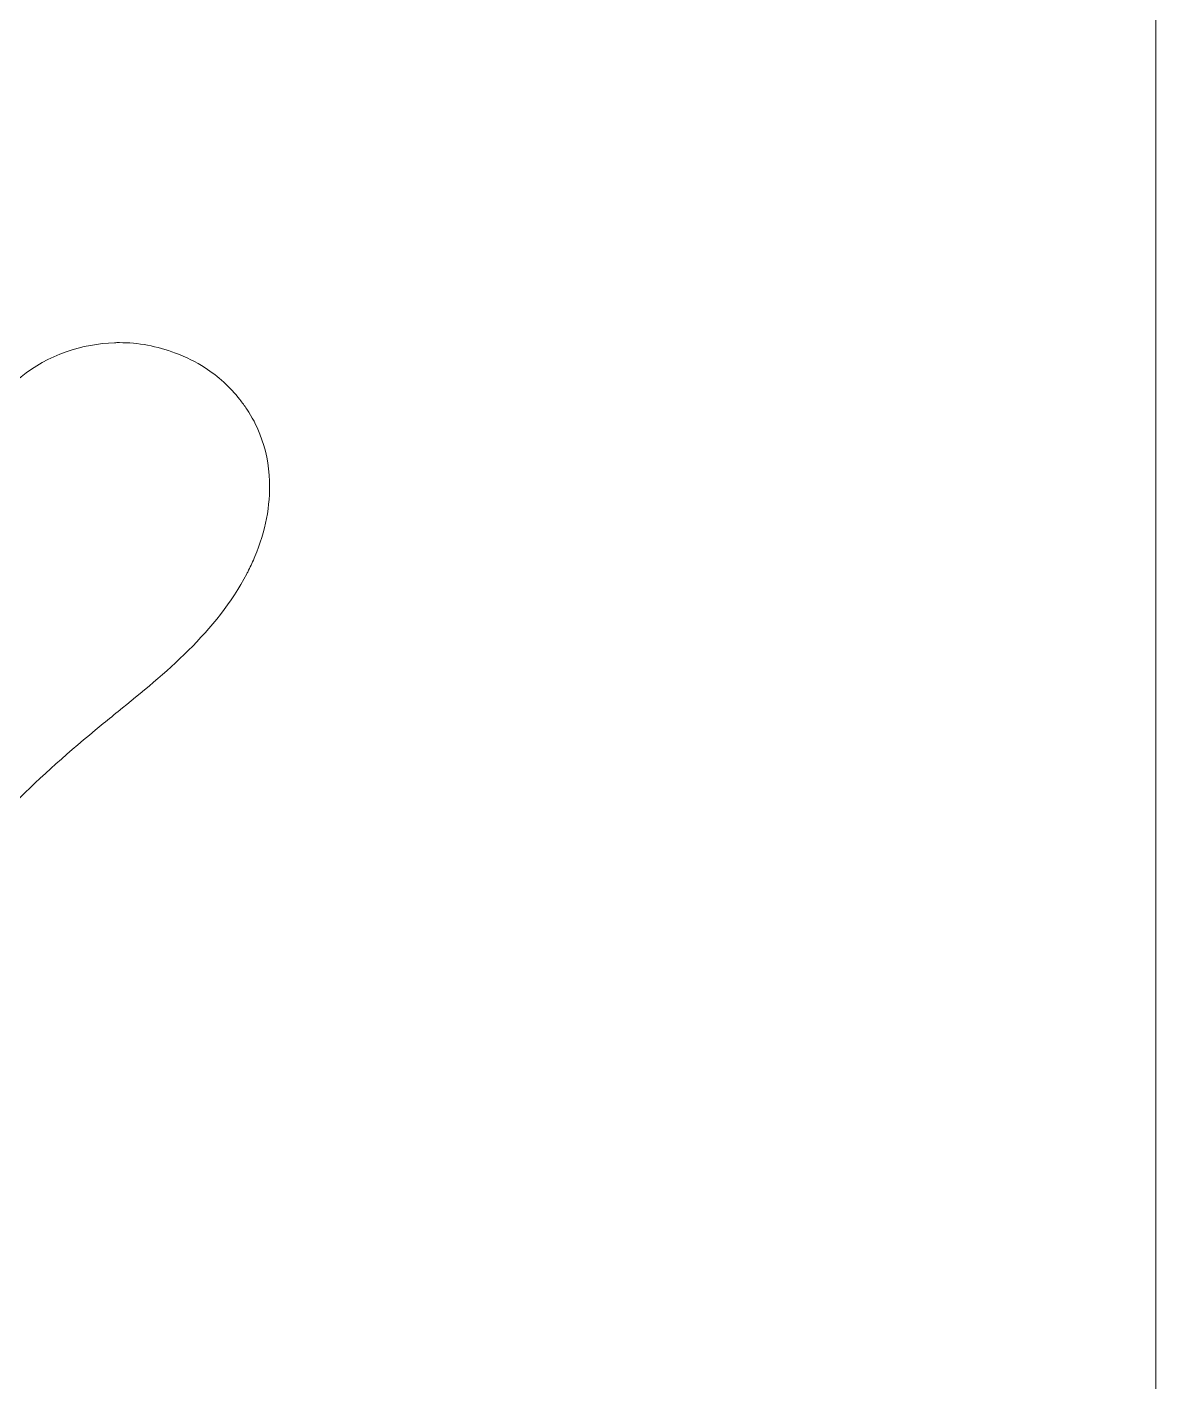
# Model space of a CAD drawing. Header units: inches. Extents: x 0 to 12, y -12 to 0.
# Drawn here: x 9.259 to 12, y -7.615 to -4.324 of the extents above; entities that cross this region are included whole.
import ezdxf

# ---------------------------------------------------------------- set-up
doc = ezdxf.new("R2010")
doc.units = ezdxf.units.IN
doc.header["$MEASUREMENT"] = 0
doc.layers.add('Layer 1', color=7, linetype='Continuous')

msp = doc.modelspace()

# ---------------------------------------------------------------- linework, layer by layer
at = {"layer": 'Layer 1', "lineweight": 0}
msp.add_lwpolyline([(12, -12), (0, -12), (0, 0), (12, 0), (12, -12)], dxfattribs=at)
msp.add_open_spline([(9.4797, -5.9865), (9.4658, -5.9978), (9.4523, -6.0089), (9.4389, -6.02), (9.3608, -6.0842), (9.2934, -6.143), (9.23, -6.2072), (9.2278, -6.2094), (9.2258, -6.2114), (9.2235, -6.2136), (9.2092, -6.2284), (9.1951, -6.2431), (9.1819, -6.2577), (9.1761, -6.2639), (9.1706, -6.2702), (9.1652, -6.2764), (9.1609, -6.2813), (9.1557, -6.2887), (9.1496, -6.2974), (9.1406, -6.311), (9.1252, -6.3336), (9.1171, -6.3366), (9.1153, -6.3372), (9.1137, -6.3376), (9.1119, -6.3376), (9.0994, -6.3376), (9.0862, -6.3182), (9.0757, -6.3027), (9.0711, -6.2958), (9.0667, -6.2891), (9.0624, -6.2843), (9.043, -6.2623), (9.0218, -6.2397), (8.9992, -6.2169), (8.9966, -6.214), (8.9938, -6.2112), (8.991, -6.2084), (8.9556, -6.1731), (8.9163, -6.1363), (8.869, -6.0947), (8.8575, -6.0846), (8.8456, -6.0743), (8.8333, -6.0636), (8.804, -6.0386), (8.7739, -6.0136), (8.7447, -5.9893), (8.7313, -5.9782), (8.7178, -5.9669), (8.7043, -5.9556), (8.6786, -5.9342), (8.653, -5.9124), (8.6278, -5.8898), (8.6179, -5.8815), (8.6082, -5.8729), (8.5985, -5.864), (8.5971, -5.8626), (8.5955, -5.8612), (8.5941, -5.8599), (8.5363, -5.8066), (8.4935, -5.758), (8.4604, -5.7081), (8.4578, -5.7047), (8.4556, -5.7011), (8.4533, -5.6976), (8.4142, -5.6365), (8.3904, -5.5668), (8.3835, -5.497), (8.3825, -5.4863), (8.3817, -5.4758), (8.3815, -5.4651), (8.3811, -5.4483), (8.3815, -5.4315), (8.3831, -5.415), (8.3853, -5.3914), (8.3895, -5.3679), (8.3958, -5.3451), (8.3988, -5.334), (8.4025, -5.3233), (8.4065, -5.3128), (8.437, -5.2317), (8.4945, -5.1687), (8.5737, -5.1295), (8.5896, -5.1217), (8.6064, -5.115), (8.6235, -5.1095), (8.6292, -5.1077), (8.6348, -5.1059), (8.6407, -5.1045), (8.6724, -5.096), (8.7055, -5.0916), (8.7388, -5.0916), (8.7388, -5.0916), (8.7424, -5.0916), (8.7424, -5.0916), (8.7606, -5.0918), (8.7788, -5.0932), (8.7965, -5.096), (8.8085, -5.0976), (8.82, -5.0998), (8.8315, -5.1027), (8.8365, -5.1039), (8.8412, -5.1051), (8.846, -5.1065), (8.8559, -5.1093), (8.8658, -5.1124), (8.8755, -5.1162), (8.9298, -5.1362), (8.9788, -5.1685), (9.018, -5.2107), (9.038, -5.2323), (9.0554, -5.2579), (9.0707, -5.2888), (9.0735, -5.2943), (9.0762, -5.2997), (9.0788, -5.3054), (9.0822, -5.3124), (9.0856, -5.3197), (9.0893, -5.327), (9.0931, -5.3342), (9.0971, -5.3415), (9.1016, -5.3484), (9.1016, -5.3484), (9.1062, -5.3552), (9.1062, -5.3552), (9.1062, -5.3552), (9.1135, -5.3514), (9.1135, -5.3514), (9.1323, -5.3415), (9.143, -5.3157), (9.1523, -5.2928), (9.1565, -5.2828), (9.1603, -5.2733), (9.1644, -5.2664), (9.2078, -5.1937), (9.2716, -5.142), (9.3539, -5.113), (9.3927, -5.0992), (9.4323, -5.0918), (9.471, -5.0908), (9.4751, -5.0904), (9.4791, -5.0904), (9.4832, -5.0904), (9.5284, -5.0904), (9.5742, -5.0988), (9.619, -5.1156), (9.6449, -5.1253), (9.6689, -5.1372), (9.6909, -5.1515), (9.7232, -5.1725), (9.7515, -5.1982), (9.7755, -5.2286), (9.7813, -5.2361), (9.787, -5.2438), (9.7922, -5.2517), (9.8052, -5.2708), (9.8157, -5.2914), (9.8241, -5.3128), (9.8383, -5.3486), (9.8461, -5.3869), (9.8476, -5.4269), (9.8496, -5.4858), (9.8379, -5.5482), (9.812, -5.6102), (9.8074, -5.6213), (9.8021, -5.6326), (9.7967, -5.6435), (9.7953, -5.6463), (9.7939, -5.6492), (9.7922, -5.6518), (9.7192, -5.7923), (9.5922, -5.8955), (9.4797, -5.9865)], degree=3, knots=[0, 0, 0, 0, 1, 1, 1, 2, 2, 2, 3, 3, 3, 4, 4, 4, 5, 5, 5, 6, 6, 6, 7, 7, 7, 8, 8, 8, 9, 9, 9, 10, 10, 10, 11, 11, 11, 12, 12, 12, 13, 13, 13, 14, 14, 14, 15, 15, 15, 16, 16, 16, 17, 17, 17, 18, 18, 18, 19, 19, 19, 20, 20, 20, 21, 21, 21, 22, 22, 22, 23, 23, 23, 24, 24, 24, 25, 25, 25, 26, 26, 26, 27, 27, 27, 28, 28, 28, 29, 29, 29, 30, 30, 30, 31, 31, 31, 32, 32, 32, 33, 33, 33, 34, 34, 34, 35, 35, 35, 36, 36, 36, 37, 37, 37, 38, 38, 38, 39, 39, 39, 40, 40, 40, 41, 41, 41, 42, 42, 42, 43, 43, 43, 44, 44, 44, 45, 45, 45, 46, 46, 46, 47, 47, 47, 48, 48, 48, 49, 49, 49, 50, 50, 50, 51, 51, 51, 52, 52, 52, 53, 53, 53, 54, 54, 54, 55, 55, 55, 56, 56, 56, 57, 57, 57, 57], dxfattribs=at)

doc.saveas('drawing.dxf')
